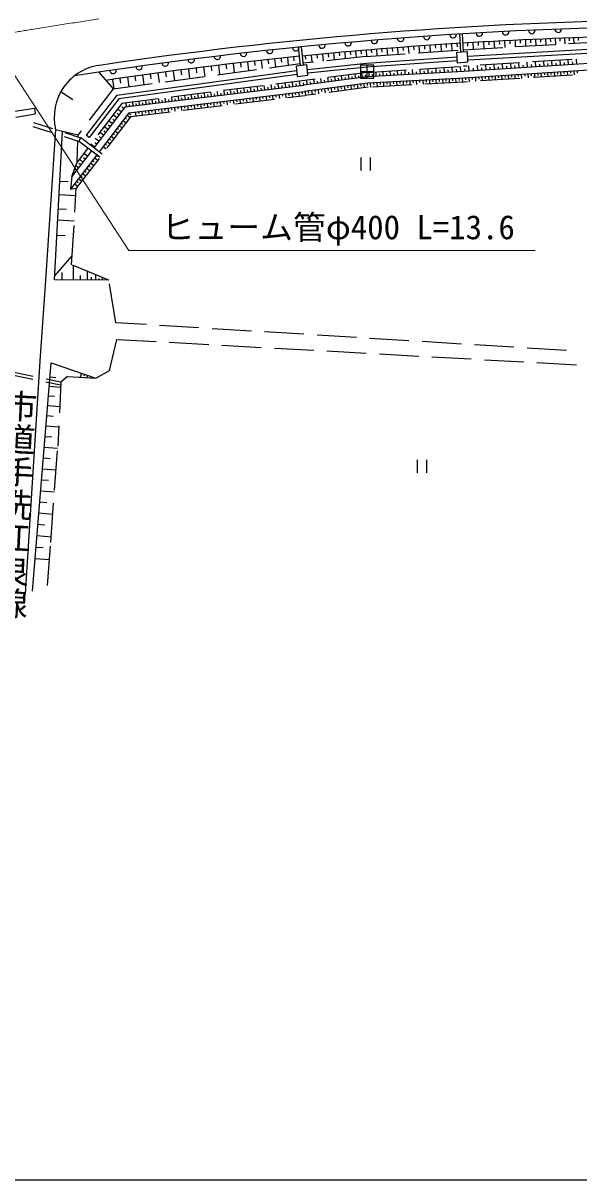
# Model space of a CAD drawing. Units: millimetres, scale not verified. Extents: x 40000 to 680000, y 20000 to 380000.
# Drawn here: x 116966 to 159219, y 205000 to 292960 of the extents above; entities that cross this region are included whole.
import ezdxf
from ezdxf.enums import TextEntityAlignment as Align

# ---------------------------------------------------------------- set-up
doc = ezdxf.new("R2010")
doc.units = ezdxf.units.MM
doc.header["$LTSCALE"] = 1000
doc.linetypes.add('CHAIN', pattern=[18.5, 12, -1.5, 3.5, -1.5])
for name, color, linetype, lineweight in [('M-BGD', 7, 'Continuous', 25), ('M-BMK', 2, 'CHAIN', 13), ('M-BMK-ROW', 30, 'Continuous', 25), ('M-STR-HTXT', 7, 'Continuous', 13), ('M-TTL-BAND', 7, 'Continuous', 25)]:
    doc.layers.add(name, color=color, linetype=linetype, lineweight=lineweight)
doc.styles.add('@ＭＳ ゴシック', font='')
doc.styles.add('ＭＳ ゴシック', font='')
doc.styles.get('@ＭＳ ゴシック').set_extended_font_data('@MS Gothic')
doc.styles.get('ＭＳ ゴシック').set_extended_font_data('MS Gothic')

msp = doc.modelspace()

# ---------------------------------------------------------------- linework, layer by layer
at = {"layer": 'M-BGD'}
for p, q in [((150251, 290768), (150179, 292128)), ((150451, 290784), (150379, 292140)), ((138106, 291153), (138245, 289768)), ((146240, 291157), (146279, 290643)), ((146651, 291187), (146670, 290931)), ((147062, 291218), (147100, 290702)), ((147475, 291248), (147492, 290990)), ((147888, 291276), (147923, 290760)), ((148300, 291304), (148318, 291046)), ((148713, 291331), (148747, 290819)), ((149123, 291359), (149140, 291103)), ((149533, 291386), (149564, 290877)), ((149940, 291411), (149955, 291156)), ((150749, 291460), (150764, 291209)), ((151151, 291485), (151179, 290979)), ((151555, 291507), (151569, 291254)), ((151960, 291529), (151988, 291026)), ((152363, 291551), (152376, 291300)), ((152765, 291573), (152793, 291072)), ((153166, 291595), (153180, 291345)), ((153567, 291617), (153591, 291118)), ((153966, 291636), (153978, 291387)), ((154364, 291655), (154388, 291164)), ((154436, 291172), (157431, 291345)), ((154757, 291674), (154768, 291428)), ((155149, 291692), (155172, 291210)), ((155535, 291711), (155547, 291469)), ((155921, 291727), (155941, 291254)), ((156299, 291742), (156309, 291506)), ((156678, 291758), (156696, 291298)), ((157045, 291773), (157055, 291543)), ((157413, 291788), (157432, 291340)), ((157771, 291802), (157781, 291578)), ((158129, 291815), (158144, 291381)), ((158429, 291403), (161424, 291576)), ((158476, 291826), (158484, 291610)), ((158823, 291838), (158837, 291421)), ((159156, 291849), (159163, 291641)), ((136571, 290291), (136604, 289989)), ((137056, 290342), (137115, 289765)), ((137518, 290389), (137547, 290100)), ((138046, 289743), (137907, 291133)), ((138417, 290480), (138443, 290207)), ((138854, 290522), (138906, 289981)), ((139287, 290564), (139313, 290293)), ((139720, 290606), (139772, 290072)), ((143023, 290412), (140040, 290099)), ((140148, 290647), (140173, 290380)), ((140575, 290687), (140622, 290161)), ((140996, 290724), (141020, 290461)), ((141417, 290762), (141463, 290249)), ((141828, 290799), (141851, 290542)), ((142239, 290835), (142283, 290335)), ((142639, 290871), (142660, 290621)), ((143023, 290412), (146016, 290625)), ((143040, 290904), (143080, 290416)), ((143065, 289914), (149967, 290393)), ((143430, 290936), (143450, 290692)), ((143821, 290968), (143862, 290472)), ((144218, 291001), (144238, 290752)), ((144615, 291033), (144657, 290528)), ((145019, 291066), (145038, 290813)), ((145424, 291096), (145462, 290585)), ((145832, 291126), (145851, 290871)), ((147013, 290696), (150006, 290908)), ((149948, 290743), (150746, 290809)), ((149991, 289940), (149948, 290743)), ((150442, 290941), (153437, 291114)), ((150789, 290005), (150746, 290809)), ((150765, 290459), (162271, 291124)), ((150781, 290160), (162277, 290824)), ((128951, 289396), (129000, 289033)), ((129533, 289469), (129623, 288748)), ((130110, 289541), (130155, 289181)), ((130686, 289614), (130775, 288904)), ((131254, 289685), (131298, 289330)), ((131739, 289035), (134712, 289439)), ((131822, 289755), (131904, 289058)), ((132380, 289821), (132421, 289472)), ((132938, 289887), (133018, 289209)), ((133480, 289951), (133520, 289612)), ((134023, 290012), (134097, 289355)), ((134549, 290071), (134585, 289743)), ((135074, 290130), (135145, 289498)), ((135581, 290185), (135615, 289869)), ((135703, 289573), (138032, 289889)), ((136087, 290239), (136152, 289634)), ((137747, 289705), (138541, 289805)), ((137827, 288914), (137747, 289705)), ((139045, 289995), (138231, 289910)), ((138621, 289013), (138541, 289805)), ((138578, 289443), (143065, 289914)), ((143091, 289615), (138607, 289145)), ((149983, 290093), (143091, 289615)), ((143125, 289206), (146119, 289400)), ((146020, 289039), (146001, 289392)), ((146595, 289070), (146575, 289429)), ((147117, 289464), (150111, 289658)), ((147179, 289102), (147159, 289467)), ((147773, 289134), (147753, 289506)), ((148378, 289167), (148357, 289545)), ((148992, 289200), (148972, 289584)), ((149305, 289217), (149294, 289412)), ((149617, 289234), (149596, 289625)), ((149935, 289251), (149924, 289450)), ((149991, 289940), (150789, 290005)), ((150253, 289269), (150231, 289666)), ((150714, 289696), (150441, 289679)), ((162699, 290064), (150466, 289280)), ((162712, 289564), (150498, 288781)), ((150572, 289287), (150559, 289486)), ((150891, 289307), (150865, 289706)), ((151209, 289328), (151196, 289527)), ((151527, 289348), (151502, 289746)), ((154706, 289947), (151712, 289759)), ((151845, 289368), (151832, 289567)), ((152162, 289389), (152137, 289786)), ((152479, 289409), (152467, 289607)), ((152796, 289429), (152771, 289825)), ((153112, 289450), (153100, 289647)), ((153429, 289470), (153403, 289865)), ((153744, 289490), (153731, 289687)), ((154060, 289510), (154034, 289905)), ((154374, 289531), (154362, 289727)), ((154689, 289551), (154664, 289944)), ((155003, 289571), (154991, 289767)), ((155318, 289591), (155292, 289984)), ((155631, 289611), (155619, 289807)), ((158698, 290197), (155704, 290010)), ((155945, 289631), (155920, 290023)), ((156258, 289651), (156245, 289847)), ((156570, 289671), (156545, 290062)), ((156883, 289691), (156870, 289886)), ((157195, 289711), (157170, 290102)), ((157506, 289731), (157494, 289926)), ((157818, 289751), (157793, 290141)), ((158129, 289771), (158116, 289965)), ((158440, 289791), (158415, 290180)), ((158750, 289811), (158737, 290005)), ((159060, 289831), (159035, 290219)), ((122696, 289260), (123812, 287959)), ((123754, 288675), (123856, 287965)), ((124084, 287492), (137782, 289362)), ((137812, 289063), (124247, 287212)), ((124322, 288757), (124373, 288402)), ((124889, 288839), (124993, 288120)), ((125465, 288922), (125517, 288562)), ((126040, 289004), (126139, 288275)), ((126623, 289082), (126672, 288718)), ((127206, 289161), (127304, 288433)), ((127775, 288497), (130748, 288901)), ((127788, 289239), (127837, 288875)), ((128370, 289318), (128468, 288591)), ((139157, 288704), (136181, 288328)), ((137827, 288914), (138621, 289013)), ((138023, 288214), (137982, 288556)), ((143092, 288878), (138291, 288247)), ((138569, 288283), (138524, 288624)), ((139110, 288355), (139065, 288693)), ((139378, 288390), (139356, 288558)), ((139646, 288425), (139602, 288761)), ((139912, 288461), (139890, 288627)), ((140178, 288496), (140134, 288828)), ((143125, 289206), (140149, 288830)), ((140441, 288530), (140419, 288695)), ((140705, 288565), (140661, 288895)), ((140966, 288600), (140944, 288763)), ((141227, 288634), (141184, 288961)), ((141486, 288668), (141465, 288830)), ((141745, 288703), (141703, 289026)), ((142002, 288736), (141981, 288897)), ((142259, 288770), (142217, 289091)), ((142514, 288804), (142493, 288963)), ((142768, 288838), (142726, 289156)), ((143026, 288872), (143005, 289033)), ((150466, 289280), (143092, 288880)), ((150493, 288781), (143157, 288383)), ((143286, 288891), (143268, 289216)), ((143550, 288905), (143541, 289070)), ((143815, 288919), (143797, 289250)), ((144083, 288934), (144074, 289102)), ((144352, 288949), (144334, 289285)), ((144625, 288963), (144616, 289134)), ((144899, 288978), (144880, 289320)), ((145177, 288993), (145167, 289167)), ((145454, 289008), (145436, 289356)), ((145607, 288515), (145615, 288366)), ((145737, 289024), (145728, 289200)), ((145856, 288529), (145872, 288230)), ((146106, 288542), (146114, 288393)), ((146307, 289055), (146297, 289234)), ((146356, 288556), (146372, 288257)), ((146605, 288570), (146613, 288420)), ((146855, 288583), (146871, 288284)), ((146887, 289086), (146877, 289269)), ((147104, 288597), (147113, 288447)), ((147354, 288610), (147370, 288311)), ((147476, 289118), (147466, 289304)), ((147604, 288624), (147612, 288474)), ((147853, 288637), (147870, 288338)), ((148076, 289150), (148065, 289339)), ((148103, 288651), (148111, 288501)), ((148353, 288665), (148369, 288365)), ((148602, 288678), (148610, 288528)), ((148685, 289184), (148675, 289376)), ((148852, 288692), (148868, 288392)), ((149101, 288705), (149110, 288556)), ((149351, 288719), (149367, 288419)), ((149601, 288732), (149609, 288583)), ((149850, 288746), (149867, 288446)), ((150100, 288759), (150108, 288610)), ((150350, 288773), (150366, 288473)), ((150599, 288788), (150609, 288638)), ((150849, 288804), (150868, 288504)), ((151098, 288820), (151108, 288670)), ((151348, 288836), (151367, 288536)), ((151597, 288852), (151607, 288702)), ((154737, 288752), (151743, 288560)), ((151847, 288868), (151866, 288568)), ((152096, 288884), (152106, 288734)), ((152346, 288899), (152365, 288600)), ((152595, 288915), (152605, 288766)), ((152845, 288931), (152864, 288632)), ((153094, 288947), (153104, 288798)), ((153344, 288963), (153363, 288664)), ((153593, 288979), (153603, 288830)), ((153843, 288995), (153862, 288696)), ((154092, 289011), (154102, 288862)), ((154342, 289027), (154361, 288728)), ((154591, 289043), (154601, 288894)), ((154840, 289059), (154860, 288760)), ((155090, 289075), (155100, 288926)), ((155339, 289091), (155359, 288792)), ((155589, 289107), (155599, 288958)), ((158729, 289008), (155735, 288816)), ((155838, 289123), (155858, 288824)), ((156088, 289139), (156098, 288990)), ((156337, 289155), (156357, 288856)), ((156587, 289171), (156597, 289022)), ((156836, 289187), (156856, 288888)), ((157086, 289203), (157095, 289054)), ((157335, 289219), (157355, 288920)), ((157585, 289235), (157594, 289086)), ((157834, 289251), (157854, 288952)), ((158084, 289267), (158093, 289118)), ((158333, 289283), (158353, 288984)), ((158583, 289299), (158592, 289150)), ((158832, 289315), (158851, 289016)), ((159082, 289331), (159091, 289182)), ((119858, 287733), (120733, 287162)), ((123812, 287959), (121991, 285574)), ((123812, 287959), (126784, 288363)), ((124729, 286607), (138299, 288248)), ((124999, 286136), (138359, 287751)), ((131220, 287700), (128244, 287323)), ((130789, 287340), (130752, 287641)), ((131285, 287400), (131248, 287703)), ((131781, 287460), (131744, 287766)), ((132030, 287490), (132011, 287644)), ((135189, 288202), (132212, 287825)), ((132278, 287520), (132240, 287829)), ((132527, 287550), (132508, 287706)), ((132777, 287580), (132739, 287892)), ((133029, 287610), (133010, 287768)), ((133281, 287641), (133243, 287956)), ((133535, 287672), (133516, 287830)), ((133789, 287702), (133751, 288020)), ((134046, 287733), (134026, 287894)), ((134302, 287764), (134263, 288085)), ((134561, 287796), (134541, 287957)), ((134819, 287827), (134780, 288150)), ((135081, 287859), (135061, 288022)), ((135342, 287890), (135302, 288216)), ((135605, 287922), (135585, 288087)), ((135868, 287954), (135829, 288283)), ((136134, 287986), (136114, 288152)), ((136400, 288018), (136360, 288350)), ((136668, 288050), (136648, 288218)), ((136936, 288083), (136896, 288418)), ((137207, 288116), (137186, 288285)), ((137408, 287636), (137444, 287338)), ((137477, 288148), (137436, 288486)), ((137657, 287666), (137675, 287517)), ((137750, 288181), (137730, 288352)), ((137905, 287696), (137941, 287399)), ((138153, 287726), (138171, 287577)), ((138296, 288247), (138276, 288418)), ((143157, 288382), (138356, 287751)), ((138401, 287757), (138440, 287459)), ((138649, 287789), (138669, 287641)), ((138839, 288319), (138817, 288488)), ((138897, 287822), (138936, 287525)), ((139145, 287855), (139164, 287706)), ((139393, 287887), (139432, 287590)), ((139641, 287920), (139660, 287771)), ((139888, 287952), (139927, 287655)), ((140136, 287985), (140156, 287836)), ((143196, 288085), (140222, 287694)), ((140384, 288018), (140423, 287720)), ((140632, 288050), (140652, 287901)), ((140880, 288083), (140919, 287785)), ((141128, 288115), (141147, 287967)), ((141376, 288148), (141415, 287850)), ((141623, 288181), (141643, 288032)), ((141871, 288213), (141910, 287916)), ((142119, 288246), (142139, 288097)), ((142367, 288278), (142406, 287981)), ((142615, 288311), (142634, 288162)), ((142863, 288343), (142902, 288046)), ((143111, 288376), (143130, 288227)), ((143360, 288393), (143376, 288094)), ((146515, 288265), (143519, 288102)), ((143610, 288407), (143618, 288257)), ((143859, 288420), (143875, 288122)), ((144109, 288434), (144117, 288285)), ((144358, 288447), (144375, 288149)), ((144608, 288461), (144616, 288312)), ((144858, 288475), (144874, 288176)), ((145107, 288488), (145115, 288339)), ((145357, 288502), (145373, 288203)), ((150509, 288481), (147513, 288319)), ((150745, 288496), (150517, 288482)), ((124084, 287492), (121753, 284438)), ((124247, 287212), (121991, 284256)), ((124471, 286846), (122651, 284461)), ((127252, 287198), (124471, 286846)), ((124832, 286619), (124800, 286887)), ((125080, 286649), (125064, 286785)), ((125328, 286679), (125296, 286950)), ((125577, 286709), (125560, 286846)), ((125825, 286739), (125792, 287013)), ((126073, 286769), (126056, 286908)), ((126321, 286799), (126288, 287076)), ((126569, 286829), (126552, 286969)), ((126817, 286859), (126784, 287138)), ((127066, 286889), (127049, 287030)), ((127314, 286919), (127280, 287201)), ((127562, 286949), (127545, 287092)), ((127810, 286979), (127776, 287264)), ((128058, 287010), (128041, 287153)), ((128307, 287040), (128272, 287327)), ((128555, 287070), (128537, 287215)), ((128803, 287100), (128768, 287390)), ((129051, 287130), (129034, 287276)), ((129299, 287160), (129264, 287452)), ((129548, 287190), (129530, 287337)), ((129796, 287220), (129760, 287515)), ((130044, 287250), (130026, 287399)), ((130211, 286766), (130229, 286617)), ((130292, 287280), (130256, 287578)), ((130459, 286796), (130495, 286498)), ((130540, 287310), (130522, 287460)), ((130707, 286826), (130725, 286677)), ((130955, 286856), (130991, 286558)), ((131037, 287370), (131018, 287521)), ((131204, 286886), (131222, 286737)), ((131452, 286916), (131488, 286618)), ((131533, 287430), (131515, 287583)), ((131700, 286946), (131718, 286797)), ((131948, 286976), (131984, 286678)), ((132196, 287006), (132214, 286857)), ((132445, 287036), (132481, 286738)), ((132693, 287066), (132711, 286917)), ((132941, 287096), (132977, 286798)), ((133103, 286814), (136081, 287174)), ((133189, 287126), (133207, 286977)), ((133437, 287156), (133473, 286858)), ((133686, 287186), (133704, 287037)), ((133934, 287216), (133970, 286918)), ((134182, 287246), (134200, 287097)), ((134430, 287276), (134466, 286978)), ((134678, 287306), (134696, 287157)), ((134927, 287336), (134963, 287038)), ((135175, 287366), (135193, 287217)), ((135423, 287396), (135459, 287098)), ((135671, 287426), (135689, 287277)), ((135919, 287456), (135955, 287158)), ((136167, 287486), (136185, 287337)), ((136416, 287516), (136452, 287218)), ((136664, 287546), (136682, 287397)), ((136912, 287576), (136948, 287278)), ((137074, 287294), (138395, 287453)), ((137160, 287606), (137178, 287457)), ((139230, 287563), (138395, 287453)), ((116339, 286260), (117817, 286500)), ((116411, 285816), (117889, 286056)), ((117817, 286500), (117889, 286056)), ((124729, 286607), (122342, 283480)), ((124999, 286136), (122740, 283176)), ((124086, 285764), (123808, 285977)), ((124256, 285987), (124117, 286093)), ((124426, 286210), (124148, 286422)), ((124619, 286462), (124473, 286575)), ((124863, 285958), (125102, 285776)), ((124999, 286136), (125132, 285975)), ((125160, 285853), (128139, 286213)), ((125495, 286196), (125531, 285898)), ((125743, 286226), (125761, 286077)), ((125992, 286256), (126028, 285958)), ((126240, 286286), (126258, 286137)), ((126488, 286316), (126524, 286018)), ((126736, 286346), (126754, 286197)), ((126984, 286376), (127020, 286078)), ((127233, 286406), (127251, 286257)), ((127481, 286436), (127517, 286138)), ((127729, 286466), (127747, 286317)), ((127977, 286496), (128013, 286198)), ((128225, 286526), (128243, 286377)), ((128474, 286556), (128510, 286258)), ((128722, 286586), (128740, 286437)), ((128970, 286616), (129006, 286318)), ((129132, 286333), (132110, 286694)), ((129218, 286646), (129236, 286497)), ((129466, 286676), (129502, 286378)), ((129714, 286706), (129732, 286557)), ((129963, 286736), (129999, 286438)), ((117709, 285107), (119136, 284643)), ((117765, 285404), (119191, 284941)), ((123407, 284874), (123128, 285086)), ((125160, 285853), (123340, 283469)), ((123577, 285097), (123437, 285203)), ((123746, 285319), (123468, 285532)), ((123916, 285542), (123777, 285648)), ((124256, 285163), (124495, 284981)), ((124408, 285362), (124527, 285271)), ((124560, 285561), (124798, 285379)), ((124712, 285760), (124831, 285669)), ((119432, 284862), (118655, 273410)), ((119432, 284862), (118655, 273410)), ((119432, 284862), (118655, 273410)), ((119432, 284862), (118655, 273410)), ((119432, 284868), (121143, 284462)), ((119964, 284742), (119961, 284691)), ((119964, 284742), (119961, 284691)), ((120087, 284334), (121227, 283964)), ((120143, 284632), (121320, 284249)), ((121137, 284309), (121143, 284462)), ((121385, 284780), (121143, 284462)), ((121227, 283964), (121320, 284249)), ((122978, 282994), (121322, 284258)), ((121991, 284256), (121753, 284438)), ((122727, 283984), (122449, 284196)), ((122897, 284206), (122758, 284313)), ((123067, 284429), (122789, 284641)), ((123237, 284652), (123098, 284758)), ((123498, 284170), (123617, 284079)), ((123650, 284368), (123888, 284186)), ((123801, 284567), (123921, 284476)), ((123953, 284766), (124192, 284584)), ((124105, 284965), (124224, 284874)), ((122160, 283241), (120676, 281296)), ((121070, 282390), (121126, 283997)), ((121882, 283453), (121070, 282390)), ((122796, 282756), (121182, 283988)), ((122387, 283539), (122109, 283751)), ((122557, 283761), (122418, 283867)), ((123043, 283574), (123281, 283392)), ((123195, 283772), (123314, 283681)), ((123346, 283971), (123585, 283789)), ((122558, 282938), (120574, 280339)), ((120676, 281296), (121070, 282390)), ((122734, 282674), (121010, 280416)), ((121517, 282398), (121239, 282611)), ((121687, 282621), (121548, 282727)), ((121857, 282844), (121579, 283056)), ((122243, 282525), (122362, 282434)), ((122395, 282724), (122633, 282542)), ((122546, 282923), (122666, 282832)), ((142636, 282745), (142636, 281745)), ((143386, 281745), (143386, 282745)), ((120874, 281556), (120792, 281618)), ((121026, 281755), (120922, 281834)), ((121177, 281953), (120970, 282112)), ((121347, 282176), (121208, 282282)), ((121484, 281532), (121723, 281350)), ((121636, 281730), (121755, 281639)), ((121788, 281929), (122026, 281747)), ((121940, 282128), (122059, 282037)), ((122091, 282327), (122330, 282145)), ((119758, 280944), (120394, 280909)), ((120676, 281296), (120574, 280339)), ((120722, 281357), (120681, 281388)), ((120878, 280737), (121116, 280555)), ((121029, 280936), (121149, 280845)), ((121181, 281134), (121420, 280952)), ((121333, 281333), (121452, 281242)), ((119703, 279925), (120976, 279856)), ((120574, 280339), (121010, 280416)), ((120897, 278574), (121010, 280416)), ((119644, 278848), (120264, 278815)), ((119598, 278005), (120858, 277936)), ((120653, 274582), (120836, 277576)), ((119535, 276834), (120171, 276799)), ((119367, 273742), (120696, 275277)), ((123491, 273427), (120713, 274558)), ((120790, 273438), (120795, 274524)), ((119921, 273442), (119923, 273985)), ((121319, 273436), (121320, 273766)), ((121848, 273434), (121851, 274095)), ((122170, 273432), (122171, 273633)), ((122491, 273431), (122493, 273833)), ((122991, 273429), (122992, 273630)), ((118655, 273410), (118241, 267243)), ((118655, 273410), (118241, 267243)), ((118655, 273410), (118241, 267243)), ((118655, 273410), (118241, 267243)), ((122741, 273430), (122742, 273531)), ((124021, 270176), (123539, 273137)), ((126337, 270033), (124021, 270176)), ((130330, 269787), (127335, 269972)), ((134322, 269542), (131328, 269726)), ((138315, 269296), (135320, 269480)), ((142307, 269051), (139313, 269235)), ((123534, 266547), (124084, 268912)), ((124084, 268912), (127080, 268746)), ((128078, 268691), (131074, 268526)), ((132072, 268471), (135068, 268306)), ((146299, 268805), (143305, 268989)), ((150292, 268559), (147298, 268743)), ((154284, 268314), (151290, 268498)), ((136066, 268251), (139062, 268085)), ((140060, 268030), (143056, 267865)), ((144054, 267810), (147049, 267645)), ((148048, 267590), (151043, 267424)), ((158277, 268068), (155282, 268252)), ((118241, 267243), (117117, 249552)), ((118241, 267243), (117117, 249552)), ((118241, 267243), (117117, 249552)), ((118241, 267243), (117117, 249552)), ((122503, 265965), (123534, 266547)), ((152042, 267369), (155037, 267204)), ((156036, 267149), (159031, 266984)), ((116240, 266185), (117710, 265889)), ((117736, 266088), (116266, 266384)), ((118690, 265691), (119805, 265467)), ((119844, 265663), (118717, 265890)), ((119013, 266055), (119448, 266019)), ((119844, 265663), (119728, 263333)), ((120348, 266101), (119844, 265663)), ((120348, 266101), (122503, 265965)), ((121392, 266342), (121290, 266041)), ((121633, 266260), (121582, 266110)), ((121874, 266179), (121816, 266008)), ((122110, 266098), (122081, 266013)), ((118956, 265359), (119825, 265287)), ((118835, 263892), (119752, 263817)), ((118896, 264626), (119354, 264588)), ((118771, 263119), (119255, 263080)), ((118708, 262346), (119674, 262267)), ((119677, 262335), (119600, 260787)), ((118641, 261534), (119148, 261493)), ((118574, 260722), (119589, 260639)), ((119357, 257456), (119575, 260448)), ((118506, 259899), (119021, 259857)), ((146917, 259763), (146917, 258763)), ((147667, 258763), (147667, 259763)), ((118438, 259076), (119468, 258991)), ((118370, 258240), (118892, 258197)), ((118301, 257405), (119345, 257319)), ((118231, 256558), (118760, 256515)), ((119065, 253466), (119284, 256458)), ((118161, 255711), (119220, 255624)), ((118091, 254853), (118627, 254808)), ((118020, 253994), (119094, 253905)), ((117948, 253123), (118493, 253078)), ((118820, 250191), (119044, 253182)), ((117876, 252252), (118965, 252162))]:
    msp.add_line(p, q, dxfattribs=at)
for points in [[(123491, 273427), (119351, 273444), (119961, 284691)], [(117671, 249760), (119101, 267121), (122503, 265965)]]:
    msp.add_lwpolyline(points, dxfattribs=at)
for centre, radius, start, end in [((169570, -23277), 316500, 91.02338, 98.47159), ((169570, -23277), 316000, 91.02338, 98.86542), ((149656, 292082), 250, 183.82276, 3.82276), ((151652, 292214), 250, 182.70301, 2.70301), ((153650, 292309), 250, 182.70301, 2.70301), ((155648, 292403), 250, 182.70301, 2.70301), ((157645, 292497), 250, 182.70301, 2.70301), ((169570, -23277), 315300, 93.51907, 95.71426), ((139687, 291303), 250, 184.94251, 4.94251), ((141680, 291476), 250, 184.94251, 4.94251), ((143672, 291648), 250, 184.94251, 4.94251), ((145665, 291816), 250, 183.82276, 3.82276), ((147661, 291949), 250, 183.82276, 3.82276), ((169570, -23277), 315300, 91.27437, 93.48273), ((169570, -23277), 315300, 95.7506, 98.44608), ((131734, 290439), 250, 187.18201, 7.18201), ((133720, 290678), 250, 186.06226, 6.06226), ((135709, 290889), 250, 186.06226, 6.06226), ((137698, 291100), 250, 186.06226, 6.06226), ((123322, 285788), 4000, 95.36712, 193.30185), ((123806, 289377), 250, 188.30176, 8.30176), ((125785, 289666), 250, 188.30176, 8.30176), ((127766, 289939), 250, 187.18201, 7.18201), ((129750, 290189), 250, 187.18201, 7.18201)]:
    msp.add_arc(centre, radius, start, end, dxfattribs=at)
at = {"layer": 'M-BMK'}
for start, end in [(98.41938, 99.31454), (99.31454, 102.00003)]:
    msp.add_arc((169570, -23277), 320000, start, end, dxfattribs=at)
at = {"layer": 'M-BMK-ROW'}
for p, q in [((143620, 289765), (142620, 289765)), ((142620, 289765), (142620, 288765)), ((143120, 288765), (143120, 289765)), ((143620, 288765), (143620, 289765)), ((143620, 289265), (142620, 289265)), ((142620, 288765), (143620, 288765))]:
    msp.add_line(p, q, dxfattribs=at)
at = {"layer": 'M-STR-HTXT'}
for p, q in [((115313, 290534), (125014, 275675)), ((125014, 275675), (155899, 275675))]:
    msp.add_line(p, q, dxfattribs=at)
at = {"layer": 'M-TTL-BAND'}
msp.add_line((40000, 205000), (579000, 205000), dxfattribs=at)

# ---------------------------------------------------------------- texts
at = {"layer": 'M-BGD', "style": '@ＭＳ ゴシック'}
msp.add_text('市道手洗江良線', height=1833, rotation=267.229, dxfattribs=at).set_placement((115358, 265161), align=Align.BOTTOM_LEFT)
at = {"layer": 'M-STR-HTXT', "style": 'ＭＳ ゴシック'}
msp.add_text('ヒューム管φ400 L=13.6', height=1833, dxfattribs=at).set_placement((140917, 275975), align=Align.BOTTOM_CENTER)

doc.saveas('drawing.dxf')
